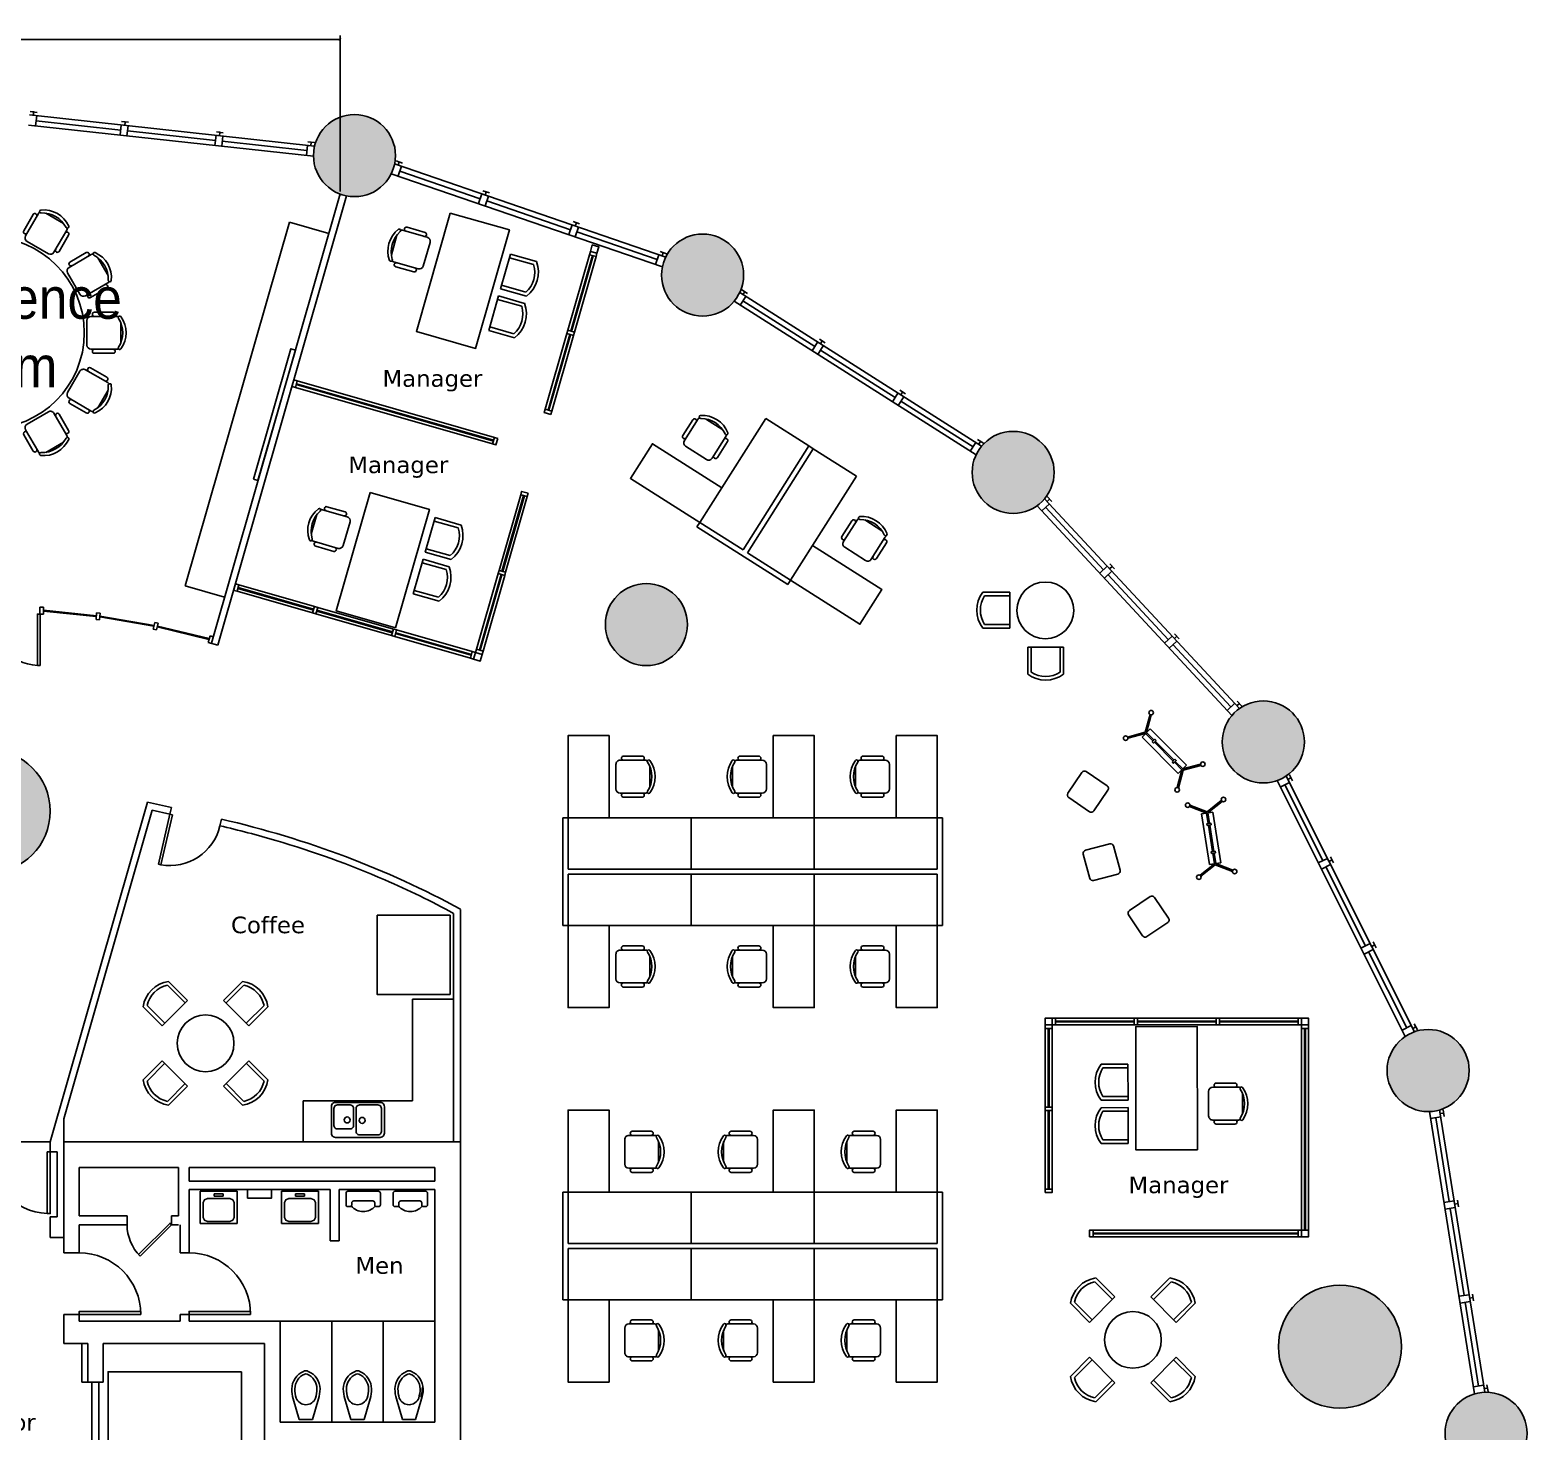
# Model space of a CAD drawing. Header units: inches. Extents: x -900 to 900, y -795 to 821.
# Drawn here: x 24 to 900, y 1 to 821 of the extents above; entities that cross this region are included whole.
import ezdxf
from ezdxf.enums import TextEntityAlignment as Align

# ---------------------------------------------------------------- set-up
doc = ezdxf.new("R2010")
doc.units = ezdxf.units.IN
doc.header["$LTSCALE"] = 48
doc.header["$MEASUREMENT"] = 0
doc.header["$PDMODE"] = 35
doc.layers.get('0').update_dxf_attribs({"linetype": 'CONTINUOUS'})
doc.layers.get('Defpoints').update_dxf_attribs({"linetype": 'CONTINUOUS'})
for name, color, linetype in [('A-door', 3, 'CONTINUOUS'), ('A-door-elev', 44, 'CONTINUOUS'), ('A-eqpt', 181, 'CONTINUOUS'), ('A-flor-patn', 5, 'CONTINUOUS'), ('A-mlwk', 30, 'CONTINUOUS'), ('A-note', 7, 'CONTINUOUS'), ('A-plbg-fixt', 3, 'CONTINUOUS'), ('A-wall', 1, 'CONTINUOUS'), ('A-wall-core', 7, 'CONTINUOUS'), ('A-wall-head', 8, 'CONTINUOUS'), ('A-wall-shel', 9, 'CONTINUOUS'), ('Elevator', 6, 'CONTINUOUS'), ('Equipment', 8, 'CONTINUOUS'), ('Text', 7, 'CONTINUOUS')]:
    doc.layers.add(name, color=color, linetype=linetype)
for name, color, linetype, true_color in [('A-flor-fill', 7, 'CONTINUOUS', 0xe8eafd), ('A-furn', 7, 'CONTINUOUS', 0x007300), ('A-furn-glass', 7, 'CONTINUOUS', 0x009494), ('A-furn-syst', 7, 'CONTINUOUS', 0x850000), ('A-shel-fill', 7, 'CONTINUOUS', 0x949494)]:
    doc.layers.add(name, color=color, linetype=linetype, true_color=true_color)
doc.styles.add('Annotative', font='arial.ttf', dxfattribs={"width": 0.9, "height": 0.125})
doc.styles.get("Standard").update_dxf_attribs({"font": 'verdana.ttf'})
doc.styles.add('Title', font='verdana.ttf')
doc.dimstyles.new('Annotative', dxfattribs={"dimscale": 48, "dimtxt": 0.09375, "dimasz": 0.0625, "dimexe": 0.09375, "dimexo": 0.0625, "dimgap": 0.03125, "dimtad": 1, "dimdec": 4, "dimzin": 15, "dimdsep": 46, "dimlunit": 4, "dimtxsty": 'Standard', "dimblk": 'ARCHTICK', "dimcen": 0.09375, "dimclrd": 256, "dimclre": 256, "dimclrt": 256, "dimadec": 0, "dimazin": 0, "dimtfac": 1, "dimtdec": 4, "dimtix": 1, "dimtmove": 2, "dimatfit": 3, "dimfxl": 1, "dimfrac": 2, "dimtolj": 1, "dimtzin": 0, "dimlwd": -1, "dimlwe": -1, "dimarcsym": 0})

# ---------------------------------------------------------------- blocks, each defined once
blk = doc.blocks.new('OfficeChair')
at = {"color": 0}
for p, q in [((-5.95, 19.8), (5.95, 19.8)), ((-12, 4.4), (-12, 15.4)), ((-9.6, 2.4), (-9.6, 17.4)), ((9.6, 17.4), (9.6, 2.4)), ((12, 4.4), (12, 15.4)), ((7.2, 0), (-7.2, 0))]:
    blk.add_line(p, q, dxfattribs=at)
for centre, radius, start, end in [((-8.93, 19.22), 0.863, 126.1745, 306.1745), ((-7.2, 17.4), 2.4, 153.71643, 180), ((0, 7), 16, 53.8255, 126.1745), ((0, 5.26), 15.71, 57.57575, 122.42425), ((8.93, 19.22), 0.863, 233.8255, 53.8255), ((7.2, 17.4), 2.4, 0, 26.28357), ((-10.8, 15.4), 1.2, 0, 180), ((10.8, 15.4), 1.2, 0, 180), ((-10.8, 4.4), 1.2, 180, 0), ((-7.2, 2.4), 2.4, 180, 270), ((7.2, 2.4), 2.4, 270, 0), ((10.8, 4.4), 1.2, 180, 0)]:
    blk.add_arc(centre, radius, start, end, dxfattribs=at)
blk = doc.blocks.new('CoffeeChair')
at = {"linetype": 'Continuous'}
for p, q in [((-10.5, 0), (-10.5, 15.78)), ((-8.4, 0), (-8.4, 14.68)), ((8.4, 0), (8.4, 14.68)), ((10.5, 0), (10.5, 15.78)), ((10.5, 0), (-10.5, 0))]:
    blk.add_line(p, q, dxfattribs=at)
for radius, start, end in [(17.55, 53.25084, 126.74941), (15.45, 57.06374, 122.93694)]:
    blk.add_arc((0, 1.71), radius, start, end, dxfattribs=at)
blk = doc.blocks.new('Sink')
for points in [[(-13, 20.5), (13, 20.5), (13.65, 20.41), (14.25, 20.17), (14.77, 19.77), (15.17, 19.25), (15.41, 18.65), (15.5, 18), (15.5, 2.5), (15.41, 1.85), (15.17, 1.25), (14.77, 0.73), (14.25, 0.33), (13.65, 0.09), (13, 0), (-13, 0), (-13.65, 0.09), (-14.25, 0.33), (-14.77, 0.73), (-15.17, 1.25), (-15.41, 1.85), (-15.5, 2.5), (-15.5, 18), (-15.41, 18.65), (-15.17, 19.25), (-14.77, 19.77), (-14.25, 20.17), (-13.65, 20.41), (-13, 20.5)], [(-11.75, 19), (-1, 19), (-0.48, 18.93), (0, 18.73), (0.41, 18.41), (0.73, 18), (0.93, 17.52), (1, 17), (1, 3.5), (0.93, 2.98), (0.73, 2.5), (0.41, 2.09), (0, 1.77), (-0.48, 1.57), (-1, 1.5), (-11.75, 1.5), (-12.27, 1.57), (-12.75, 1.77), (-13.16, 2.09), (-13.48, 2.5), (-13.68, 2.98), (-13.75, 3.5), (-13.75, 17), (-13.68, 17.52), (-13.48, 18), (-13.16, 18.41), (-12.75, 18.73), (-12.27, 18.93), (-11.75, 19)], [(4.5, 15.5), (12, 15.5), (12.52, 15.43), (13, 15.23), (13.41, 14.91), (13.73, 14.5), (13.93, 14.02), (14, 13.5), (14, 3.5), (13.93, 2.98), (13.73, 2.5), (13.41, 2.09), (13, 1.77), (12.52, 1.57), (12, 1.5), (4.5, 1.5), (3.98, 1.57), (3.5, 1.77), (3.09, 2.09), (2.77, 2.5), (2.57, 2.98), (2.5, 3.5), (2.5, 13.5), (2.57, 14.02), (2.77, 14.5), (3.09, 14.91), (3.5, 15.23), (3.98, 15.43), (4.5, 15.5)]]:
    blk.add_lwpolyline(points)
for centre in [(-2.5, 10.5), (6.25, 10.25)]:
    blk.add_circle(centre, 1.75)
blk = doc.blocks.new('*U9')
at = {"layer": 'A-furn', "xscale": -1}
blk.add_blockref('OfficeChair', (0, -11.5), dxfattribs=at)
blk = doc.blocks.new('*U10')
at = {"layer": 'A-wall', "color": 0, "linetype": 'ByBlock', "lineweight": -2, "transparency": 16777216}
for p, rotation in [((-34.5, 703.32), 29.99999999999999), ((34.5, 703.32), 329.9999999999999), ((-59.76, 678.07), 59.99999999999999), ((59.76, 678.07), 299.9999999999999), ((-69, 643.57), 90), ((69, 643.57), 270), ((-59.76, 609.07), 120), ((59.76, 609.07), 240), ((-34.5, 583.81), 150), ((34.5, 583.81), 210), ((0, 574.57), 180)]:
    blk.add_blockref('*U9', p, dxfattribs=dict(at, rotation=rotation))
blk.add_blockref('*U9', (0, 712.57), dxfattribs=at)
blk = doc.blocks.new('_ArchTick')
at = {"color": 0, "linetype": 'ByBlock', "const_width": 0.15}
blk.add_lwpolyline([(-0.5, -0.5), (0.5, 0.5)], dxfattribs=at)
blk = doc.blocks.new('*D11')
at = {"layer": 'Defpoints', "color": 0, "transparency": 16777216}
for p in [(205.63, 815.13), (-205.54, 724.73), (205.63, 724.73)]:
    blk.add_point(p, dxfattribs=at)
at = {"layer": 'Text', "transparency": 16777216}
for p, q in [((-205.54, 726.23), (-205.54, 817.38)), ((-205.54, 815.13), (205.63, 815.13)), ((205.63, 726.23), (205.63, 817.38))]:
    blk.add_line(p, q, dxfattribs=at)
at = {"layer": 'Text', "transparency": 16777216, "xscale": 1.5, "yscale": 1.5, "zscale": 1.5, "rotation": 180}
blk.add_blockref('_ArchTick', (-205.54, 815.13), dxfattribs=at)
at = {"layer": 'Text', "transparency": 16777216, "xscale": 1.5, "yscale": 1.5, "zscale": 1.5}
blk.add_blockref('_ArchTick', (205.63, 815.13), dxfattribs=at)
at = {"layer": 'Text', "transparency": 16777216, "insert": (0.04, 817.29), "char_height": 2.25, "attachment_point": 5}
blk.add_mtext('\\A1;34\'-3 3/16"', dxfattribs=at)

msp = doc.modelspace()

# ---------------------------------------------------------------- hatches: boundary and pattern name
at = {"layer": 'A-flor-fill'}
h = msp.add_hatch(color=256, dxfattribs=at)
h.dxf.hatch_style = 1
h.paths.add_polyline_path([(408.81589, 472.95223, 1), (360.81589, 472.95223, 1)])
h.paths.add_polyline_path([(754.53414, 50.68857, 1), (826.53414, 50.68857, 1)])
h.paths.add_polyline_path([(632.86865, -46.02776, 1), (584.86865, -46.02776, 1)])
h.paths.add_polyline_path([(36.04367, 363.7764, 1), (-35.95633, 363.7764, 1)])
h.paths.add_polyline_path([(43.8966, -299.34578, 1), (19.8966, -299.34578, 1)])
h.paths.add_polyline_path([(288.43911, -391.02144, 1), (264.43911, -391.02144, 1)])
h.paths.add_polyline_path([(23.43433, -474.13735, 1), (-48.56567, -474.13735, 1)])
h.paths.add_polyline_path([(-383.42132, -316.34593, 1), (-431.42132, -316.34593, 1)])
h.paths.add_polyline_path([(-449.14585, -269.70519, 1), (-473.14585, -269.70519, 1)])
h.paths.add_polyline_path([(-414.53565, 305.56378, 1), (-438.53565, 305.56378, 1)])
h.paths.add_polyline_path([(-515.72697, 264.20528, 1), (-443.72697, 264.20528, 1)])
at = {"layer": 'A-shel-fill'}
h = msp.add_hatch(color=256, dxfattribs=at)
h.dxf.hatch_style = 1
h.paths.add_polyline_path([(238.05354, 747.16943, 1), (190.05354, 747.16943, 1)])
h.paths.add_polyline_path([(441.6879, 677.29702, 1), (393.6879, 677.29702, 1)])
h.paths.add_polyline_path([(575.36886, 561.93306, 1), (623.36886, 561.93306, 1)])
h.paths.add_polyline_path([(721.72322, 404.30176, 1), (769.72322, 404.30176, 1)])
h.paths.add_polyline_path([(866.13444, 212.17364, 1), (818.13444, 212.17364, 1)])
h.paths.add_polyline_path([(852, 0, 1), (900, 0, 1)])
h.paths.add_polyline_path([(866.13444, -212.17364, 1), (818.13444, -212.17364, 1)])
h.paths.add_polyline_path([(769.72322, -404.30176, 1), (721.72322, -404.30176, 1)])
h.paths.add_polyline_path([(623.36886, -561.93306, 1), (575.36886, -561.93306, 1)])
h.paths.add_polyline_path([(441.6879, -677.29702, 1), (393.6879, -677.29702, 1)])
h.paths.add_polyline_path([(238.05354, -747.16943, 1), (190.05354, -747.16943, 1)])
h.paths.add_polyline_path([(-190.05354, -747.16943, 1), (-238.05354, -747.16943, 1)])
h.paths.add_polyline_path([(-393.6879, -677.29702, 1), (-441.6879, -677.29702, 1)])
h.paths.add_polyline_path([(-575.36886, -561.93306, 1), (-623.36886, -561.93306, 1)])
h.paths.add_polyline_path([(-769.72322, -404.30176, 1), (-721.72322, -404.30176, 1)])
h.paths.add_polyline_path([(-866.13444, -212.17364, 1), (-818.13444, -212.17364, 1)])
h.paths.add_polyline_path([(-900, 0, 1), (-852, 0, 1)])
h.paths.add_polyline_path([(-818.13444, 212.17364, 1), (-866.13444, 212.17364, 1)])
h.paths.add_polyline_path([(-721.72322, 404.30176, 1), (-769.72322, 404.30176, 1)])
h.paths.add_polyline_path([(-623.36886, 561.93306, 1), (-575.36886, 561.93306, 1)])
h.paths.add_polyline_path([(-441.6879, 677.29702, 1), (-393.6879, 677.29702, 1)])
h.paths.add_polyline_path([(-238.05354, 747.16943, 1), (-190.05354, 747.16943, 1)])

# ---------------------------------------------------------------- linework, layer by layer
at = {"layer": 'A-door'}
for points in [[(30.11863, 449.06431), (28.61863, 449.06431), (28.61863, 479.06431), (30.11863, 479.06431)], [(99.3095, 332.77135), (100.77112, 332.43419), (107.51432, 361.66652), (106.05271, 362.00368)], [(36.04367, 164.52698), (34.29367, 164.52698), (34.29367, 128.52698), (36.04367, 128.52698)]]:
    msp.add_lwpolyline(points, close=True, dxfattribs=at)
for points in [[(88.65895, 103.64226), (107.04367, 122.02698), (106.14998, 122.92068), (87.76525, 104.53595), (88.65895, 103.64226)], [(89.04357, 69.52698), (53.04367, 69.52698), (53.04367, 71.27698), (89.04357, 71.27698), (89.04357, 69.52698)], [(153.29357, 69.52698), (117.29367, 69.52698), (117.29367, 71.27698), (153.29357, 71.27698), (153.29357, 69.52698)]]:
    msp.add_lwpolyline(points, dxfattribs=at)
for centre, radius, start, end in [((30.11863, 479.06431), 30.03748, 180, 267.13759477), ((106.05271, 362.00368), 30.03748, 259.8728534, 347.01044817), ((36.04367, 164.52698), 36, 180, 267.21697925), ((107.04367, 122.02698), 25.99992, 180, 225), ((53.04367, 69.52698), 35.9999, 0, 90), ((117.29367, 69.52698), 35.9999, 0, 90)]:
    msp.add_arc(centre, radius, start, end, dxfattribs=at)
at = {"layer": 'A-door-elev'}
for p, q in [((60.45633, 30.02698), (60.45633, -30.02698)), ((64.45633, 30.02698), (64.45633, -30.02698))]:
    msp.add_line(p, q, dxfattribs=at)
at = {"layer": 'A-eqpt'}
msp.add_lwpolyline([(270.01466, 256.59932), (227.32849, 256.59932), (227.32849, 302.98851), (270.01466, 302.98851)], close=True, dxfattribs=at)
at = {"layer": 'A-flor-patn'}
for centre, radius in [((384.81589, 472.95223), 24), ((0.04367, 363.7764), 36), ((790.53414, 50.68857), 36)]:
    msp.add_circle(centre, radius, dxfattribs=at)
at = {"layer": 'A-furn'}
for p, q in [((454.59315, 593.4389), (416.01591, 532.64584)), ((479.92359, 577.36505), (454.59315, 593.4389)), ((479.92359, 577.36505), (454.59315, 593.4389)), ((482.45664, 575.75767), (507.78708, 559.68382)), ((482.45664, 575.75767), (507.78708, 559.68382)), ((507.78708, 559.68382), (469.20984, 498.89076)), ((679.52147, 411.87856), (674.7471, 407.10698)), ((676.67514, 409.95218), (679.4566, 420.32061)), ((677.39953, 409.75786), (680.18099, 420.12628)), ((700.72846, 390.65915), (679.52147, 411.87856)), ((676.67514, 409.95218), (666.30509, 407.17679)), ((676.86904, 409.22768), (666.49899, 406.45229)), ((674.7471, 407.10698), (695.9541, 385.88757)), ((677.39953, 409.75786), (676.86904, 409.22768)), ((676.86904, 409.22768), (681.24899, 404.84517)), ((681.77948, 405.37534), (677.39953, 409.75786)), ((681.96311, 404.13063), (692.98196, 393.10533)), ((693.51245, 393.6355), (682.4936, 404.6608)), ((693.69608, 392.39079), (698.07604, 388.00827)), ((698.60652, 388.53845), (694.22657, 392.92096)), ((698.07604, 388.00827), (695.29457, 377.63985)), ((700.72846, 390.65915), (695.9541, 385.88757)), ((698.80042, 387.81395), (696.01896, 377.44552)), ((698.07604, 388.00827), (698.60652, 388.53845)), ((698.60652, 388.53845), (708.97657, 391.31384)), ((698.80042, 387.81395), (709.17047, 390.58934)), ((712.79287, 363.40636), (721.15141, 370.14249)), ((713.26349, 362.82239), (721.62203, 369.55853)), ((411, 360), (339, 360)), ((411, 360), (483, 360)), ((411, 330), (411, 360)), ((411, 330), (411, 360)), ((483, 360), (555, 360)), ((483, 330), (483, 360)), ((712.52245, 362.70681), (702.50952, 366.57745)), ((712.79287, 363.40636), (702.77994, 367.277)), ((716.22765, 363.28473), (709.55829, 362.24447)), ((709.55829, 362.24447), (714.18165, 332.60287)), ((713.26349, 362.82239), (712.52245, 362.70681)), ((712.52245, 362.70681), (713.47733, 356.58483)), ((714.21837, 356.70041), (713.26349, 362.82239)), ((720.85101, 333.64312), (716.22765, 363.28473)), ((713.63302, 355.58668), (716.03525, 340.18533)), ((716.77629, 340.30091), (714.37406, 355.70226)), ((717.14581, 333.0652), (708.78727, 326.32907)), ((720.85101, 333.64312), (714.18165, 332.60287)), ((716.19093, 339.18718), (717.14581, 333.0652)), ((717.88685, 333.18079), (716.93197, 339.30277)), ((717.14581, 333.0652), (717.88685, 333.18079)), ((717.88685, 333.18079), (727.89979, 329.31015)), ((411, 327), (411, 297)), ((411, 327), (411, 297)), ((483, 327), (483, 297)), ((717.61643, 332.48124), (709.25789, 325.7451)), ((717.61643, 332.48124), (727.62936, 328.6106)), ((411, 297), (339, 297)), ((411, 297), (483, 297)), ((483, 297), (555, 297)), ((411, 141), (339, 141)), ((411, 111), (411, 141)), ((411, 111), (411, 141)), ((411, 141), (483, 141)), ((483, 141), (555, 141)), ((483, 111), (483, 141)), ((411, 108), (411, 78)), ((411, 108), (411, 78)), ((483, 108), (483, 78)), ((411, 78), (339, 78)), ((411, 78), (483, 78)), ((483, 78), (555, 78))]:
    msp.add_line(p, q, dxfattribs=at)
for points in [[(270.07555, 713.58723), (304.68335, 703.67258), (284.85405, 634.45698), (250.24625, 644.37163)], [(428.87499, 552.9102), (388.34628, 578.62836), (375.4872, 558.364), (416.01591, 532.64584)], [(223.25638, 550.16151), (257.86418, 540.24686), (238.03488, 471.03127), (203.42708, 480.94591)], [(482.06892, 519.15511), (522.59763, 493.43695), (509.73855, 473.1726), (469.20984, 498.89076)], [(363, 360), (363, 408), (339, 408), (339, 360)], [(459, 360), (459, 408), (483, 408), (483, 360)], [(531, 360), (531, 408), (555, 408), (555, 360)], [(683.02602, 405.19291), (682.3119, 405.90745), (680.71657, 404.31306), (681.43069, 403.59852)], [(694.04487, 394.16761), (694.75899, 393.45307), (693.16366, 391.85868), (692.44954, 392.57322)], [(715.1178, 355.81827), (714.96211, 356.81642), (712.73359, 356.46882), (712.88927, 355.47067)], [(717.52003, 340.41692), (717.67572, 339.41877), (715.44719, 339.07118), (715.2915, 340.06932)], [(363, 297), (363, 249), (339, 249), (339, 297)], [(459, 297), (459, 249), (483, 249), (483, 297)], [(531, 297), (531, 249), (555, 249), (555, 297)], [(707.12441, 165.84323), (671.12443, 165.80636), (671.05067, 237.80632), (707.05065, 237.8432)], [(363, 141), (363, 189), (339, 189), (339, 141)], [(459, 141), (459, 189), (483, 189), (483, 141)], [(531, 141), (531, 189), (555, 189), (555, 141)], [(363, 78), (363, 30), (339, 30), (339, 78)], [(459, 78), (459, 30), (483, 30), (483, 78)], [(531, 78), (531, 30), (555, 30), (555, 78)]]:
    msp.add_lwpolyline(points, close=True, dxfattribs=at)
at = {"layer": 'A-furn', "flags": 128}
for points in [[(631.86298, 371.75292), (644.01319, 363.5154, 0.414213562), (646.55099, 364.00244), (654.78851, 376.15265, 0.414213562), (654.30147, 378.69044), (642.15126, 386.92796, 0.414213562), (639.61347, 386.44093), (631.37594, 374.29071, 0.414213562)], [(646.45341, 323.23468), (660.62376, 327.06686, 0.414213562), (661.91062, 329.30775), (658.07845, 343.4781, 0.414213562), (655.83756, 344.76496), (641.66721, 340.93279, 0.414213562), (640.38035, 338.69189), (644.21252, 324.52154, 0.414213562)], [(677.6015, 290.47432), (689.78164, 298.66752, 0.414213562), (690.27793, 301.20352), (682.08473, 313.38367, 0.414213562), (679.54873, 313.87995), (667.36858, 305.68675, 0.414213562), (666.8723, 303.15075), (675.06549, 290.9706, 0.414213562)]]:
    msp.add_lwpolyline(points, format="xyb", close=True, dxfattribs=at)
at = {"layer": 'A-furn'}
for centre, radius in [((0, 643.56507), 56), ((680.14655, 421.44522), 1.31939), ((665.18007, 406.4875), 1.31939), ((710.29549, 391.27863), 1.31939), ((695.32901, 376.32091), 1.31939), ((701.46484, 367.38332), 1.31939), ((722.37166, 370.64427), 1.31939), ((708.03764, 325.24332), 1.31939), ((728.94446, 328.50427), 1.31939)]:
    msp.add_circle(centre, radius, dxfattribs=at)
at = {"layer": 'A-furn-glass'}
for p, q in [((340.52661, 644.51328), (353.19532, 688.73435)), ((341.00727, 644.37557), (353.67599, 688.59665)), ((327.30708, 598.36955), (339.97579, 642.59062)), ((327.78774, 598.23184), (340.45646, 642.45292)), ((179.96413, 613.27525), (295.32346, 580.22642)), ((180.10183, 613.75591), (295.46116, 580.70708)), ((312.98592, 548.3805), (300.3172, 504.15943)), ((313.46658, 548.2428), (300.79786, 504.02172)), ((299.76639, 502.23677), (287.09767, 458.01569)), ((300.24705, 502.09907), (287.57833, 457.87799)), ((145.81367, 494.07061), (190.03475, 481.40189)), ((145.95137, 494.55127), (190.17245, 481.88255)), ((63.07087, 478.0798), (32.04367, 481.31955)), ((63.02445, 477.58193), (32.04367, 480.81683)), ((96.72718, 471.95833), (65.01575, 477.39553)), ((96.82855, 472.44824), (65.0623, 477.89485)), ((191.9574, 480.85107), (236.17848, 468.18236)), ((192.09511, 481.33174), (236.31618, 468.66302)), ((98.68568, 471.55306), (128.92805, 464.21465)), ((98.78706, 472.04297), (129.04596, 464.70055)), ((238.10113, 467.63154), (282.32221, 454.96283)), ((238.23884, 468.11221), (282.45991, 455.44349)), ((619.87442, 190.8248), (619.87442, 236.8248)), ((620.37442, 190.8248), (620.37442, 236.8248)), ((670.12442, 241.0748), (624.12442, 241.0748)), ((670.12442, 240.5748), (624.12442, 240.5748)), ((718.12442, 241.0748), (672.12442, 241.0748)), ((718.12442, 240.5748), (672.12442, 240.5748)), ((766.12442, 241.0748), (720.12442, 241.0748)), ((766.12442, 240.5748), (720.12442, 240.5748)), ((769.87442, 118.8248), (769.87442, 236.8248)), ((770.37442, 118.8248), (770.37442, 236.8248)), ((619.87442, 142.8248), (619.87442, 188.8248)), ((620.37442, 142.8248), (620.37442, 188.8248)), ((766.12442, 117.0748), (646.12442, 117.0748)), ((766.12442, 116.5748), (646.12442, 116.5748))]:
    msp.add_line(p, q, dxfattribs=at)
at = {"layer": 'A-furn-syst'}
for p, q in [((351.513, 689.21632), (338.84428, 644.99524)), ((342.68959, 643.89361), (355.35831, 688.11469)), ((338.29347, 643.07258), (325.62475, 598.85151)), ((329.47006, 597.74988), (342.13878, 641.97096)), ((180.58379, 615.43823), (295.94312, 582.38941)), ((294.84149, 578.5441), (179.48216, 611.59292)), ((479.92359, 577.36505), (441.34635, 516.57199)), ((443.8794, 514.96461), (482.45664, 575.75767)), ((482.45664, 575.75767), (479.92359, 577.36505)), ((298.63488, 504.64139), (311.30359, 548.86246)), ((315.1489, 547.76084), (302.48019, 503.53976)), ((414.40853, 530.1128), (416.01591, 532.64584)), ((467.60246, 496.35771), (414.40853, 530.1128)), ((441.34635, 516.57199), (416.01591, 532.64584)), ((469.20984, 498.89076), (443.8794, 514.96461)), ((285.41535, 458.49766), (298.08406, 502.71873)), ((301.92937, 501.61711), (289.26066, 457.39603)), ((145.33171, 492.38828), (189.55279, 479.71956)), ((190.65441, 483.56488), (146.43334, 496.23359)), ((469.20984, 498.89076), (467.60246, 496.35771)), ((192.57707, 483.01406), (236.79814, 470.34535)), ((235.69652, 466.50003), (191.47544, 479.16875)), ((281.84025, 453.2805), (237.61917, 465.94922)), ((238.7208, 469.79453), (282.94188, 457.12581)), ((336, 297), (336, 360)), ((336, 360), (339, 360)), ((339, 330), (339, 360)), ((558, 360), (555, 360)), ((555, 330), (555, 360)), ((558, 297), (558, 360)), ((411, 330), (339, 330)), ((339, 297), (339, 327)), ((339, 327), (411, 327)), ((411, 330), (483, 330)), ((483, 327), (411, 327)), ((483, 330), (555, 330)), ((555, 327), (483, 327)), ((555, 297), (555, 327)), ((339, 297), (336, 297)), ((555, 297), (558, 297)), ((618.12442, 190.8248), (618.12442, 236.8248)), ((622.12442, 236.8248), (622.12442, 190.8248)), ((624.12442, 242.8248), (670.12442, 242.8248)), ((670.12442, 238.8248), (624.12442, 238.8248)), ((672.12442, 242.8248), (718.12442, 242.8248)), ((718.12442, 238.8248), (672.12442, 238.8248)), ((766.12442, 242.8248), (720.12442, 242.8248)), ((720.12442, 238.8248), (766.12442, 238.8248)), ((768.12442, 118.8248), (768.12442, 236.8248)), ((772.12442, 236.8248), (772.12442, 118.8248)), ((618.12442, 142.8248), (618.12442, 188.8248)), ((622.12442, 188.8248), (622.12442, 142.8248)), ((336, 78), (336, 141)), ((336, 141), (339, 141)), ((339, 111), (339, 141)), ((558, 141), (555, 141)), ((555, 111), (555, 141)), ((558, 78), (558, 141)), ((646.12442, 118.8248), (766.12442, 118.8248)), ((766.12442, 114.8248), (646.12442, 114.8248)), ((411, 111), (339, 111)), ((339, 78), (339, 108)), ((339, 108), (411, 108)), ((411, 111), (483, 111)), ((483, 108), (411, 108)), ((483, 111), (555, 111)), ((555, 108), (483, 108)), ((555, 78), (555, 108)), ((339, 78), (336, 78)), ((555, 78), (558, 78))]:
    msp.add_line(p, q, dxfattribs=at)
for points in [[(355.90912, 690.03734), (352.06381, 691.13897), (353.16544, 694.98428), (357.01075, 693.88266)], [(355.35831, 688.11469), (351.513, 689.21632), (352.06381, 691.13897), (355.90912, 690.03734)], [(342.13878, 641.97096), (338.29347, 643.07258), (338.84428, 644.99524), (342.68959, 643.89361)], [(177.55951, 612.14374), (178.66114, 615.98905), (180.58379, 615.43823), (179.48216, 611.59292)], [(328.91925, 595.82722), (325.07394, 596.92885), (325.62475, 598.85151), (329.47006, 597.74988)], [(297.86578, 581.83859), (296.76415, 577.99328), (294.84149, 578.5441), (295.94312, 582.38941)], [(315.69972, 549.68349), (311.85441, 550.78512), (311.30359, 548.86246), (315.1489, 547.76084)], [(302.48019, 503.53976), (298.63488, 504.64139), (298.08406, 502.71873), (301.92937, 501.61711)], [(144.51068, 496.78441), (143.40905, 492.9391), (145.33171, 492.38828), (146.43334, 496.23359)], [(190.65441, 483.56488), (189.55279, 479.71956), (191.47544, 479.16875), (192.57707, 483.01406)], [(236.79814, 470.34535), (235.69652, 466.50003), (237.61917, 465.94922), (238.7208, 469.79453)], [(282.94188, 457.12581), (281.84025, 453.2805), (283.7629, 452.72969), (284.86453, 456.575)], [(288.70984, 455.47337), (284.86453, 456.575), (283.7629, 452.72969), (287.60822, 451.62806)], [(289.26066, 457.39603), (285.41535, 458.49766), (284.86453, 456.575), (288.70984, 455.47337)], [(618.12442, 238.8248), (622.12442, 238.8248), (622.12442, 242.8248), (618.12442, 242.8248)], [(618.12442, 236.8248), (622.12442, 236.8248), (622.12442, 238.8248), (618.12442, 238.8248)], [(624.12442, 238.8248), (624.12442, 242.8248), (622.12442, 242.8248), (622.12442, 238.8248)], [(672.12442, 238.8248), (672.12442, 242.8248), (670.12442, 242.8248), (670.12442, 238.8248)], [(720.12442, 238.8248), (720.12442, 242.8248), (718.12442, 242.8248), (718.12442, 238.8248)], [(768.12442, 238.8248), (768.12442, 242.8248), (766.12442, 242.8248), (766.12442, 238.8248)], [(768.12442, 238.8248), (772.12442, 238.8248), (772.12442, 242.8248), (768.12442, 242.8248)], [(768.12442, 236.8248), (772.12442, 236.8248), (772.12442, 238.8248), (768.12442, 238.8248)], [(618.12442, 188.8248), (622.12442, 188.8248), (622.12442, 190.8248), (618.12442, 190.8248)], [(618.12442, 140.8248), (622.12442, 140.8248), (622.12442, 142.8248), (618.12442, 142.8248)], [(644.12442, 114.8248), (644.12442, 118.8248), (646.12442, 118.8248), (646.12442, 114.8248)], [(768.12442, 118.8248), (768.12442, 114.8248), (766.12442, 114.8248), (766.12442, 118.8248)], [(768.12442, 114.8248), (772.12442, 114.8248), (772.12442, 118.8248), (768.12442, 118.8248)]]:
    msp.add_lwpolyline(points, close=True, dxfattribs=at)
for centre in [(618.18785, 481.22017), (126.93953, 228.09023), (669.42146, 54.68117)]:
    msp.add_circle(centre, 16.60742, dxfattribs=at)
at = {"layer": 'A-mlwk'}
for p, q in [((114.99837, 495.51107), (175.94982, 708.2665)), ((175.94982, 708.2665), (198.98344, 701.63556)), ((138.07024, 488.9013), (114.99837, 495.51107)), ((248.04367, 253.83534), (248.04367, 194.52698)), ((272.04367, 253.83534), (248.04367, 253.83534)), ((248.04367, 194.52698), (184.04367, 194.52698)), ((184.04367, 170.52698), (184.04367, 194.52698))]:
    msp.add_line(p, q, dxfattribs=at)
at = {"layer": 'A-plbg-fixt'}
for p, q in [((123.80285, 122.62696), (123.80285, 141.52698)), ((123.80285, 141.52698), (145.40286, 141.52698)), ((145.40286, 141.52698), (145.40286, 122.62696)), ((171.34364, 122.62696), (171.34364, 141.52698)), ((171.34364, 141.52698), (192.94366, 141.52698)), ((192.94366, 141.52698), (192.94366, 122.62696)), ((209.1313, 140.40931), (209.1313, 133.70325)), ((210.24897, 141.52698), (228.13181, 141.52698)), ((229.24948, 140.40931), (229.24948, 133.70325)), ((236.65219, 140.40931), (236.65219, 133.70325)), ((237.76987, 141.52698), (255.65268, 141.52698)), ((256.77036, 140.40931), (256.77036, 133.70325)), ((125.56756, 126.21261), (125.56756, 134.97661)), ((128.15956, 137.24459), (141.04615, 137.24459)), ((131.95578, 138.78616), (131.95578, 140.1038)), ((131.95578, 140.1038), (137.24993, 140.1038)), ((137.24993, 138.78616), (131.95578, 138.78616)), ((137.24993, 140.1038), (137.24993, 138.78616)), ((143.63815, 134.97661), (143.63815, 126.21261)), ((173.10835, 126.21261), (173.10835, 134.97661)), ((175.70035, 137.24459), (188.58693, 137.24459)), ((179.49657, 140.1038), (184.79072, 140.1038)), ((179.49657, 138.78616), (179.49657, 140.1038)), ((184.79072, 138.78616), (179.49657, 138.78616)), ((184.79072, 140.1038), (184.79072, 138.78616)), ((191.17893, 134.97661), (191.17893, 126.21261)), ((210.24897, 132.58558), (211.36665, 132.58558)), ((212.48433, 134.82093), (212.48433, 133.70325)), ((213.602, 135.9386), (224.77878, 135.9386)), ((225.89646, 134.82093), (225.89646, 133.70325)), ((228.13181, 132.58558), (227.01413, 132.58558)), ((237.76987, 132.58558), (238.88754, 132.58558)), ((240.00522, 134.82093), (240.00522, 133.70325)), ((241.1229, 135.9386), (252.29965, 135.9386)), ((253.41733, 134.82093), (253.41733, 133.70325)), ((255.65268, 132.58558), (254.53501, 132.58558)), ((145.40286, 122.62696), (123.80285, 122.62696)), ((141.04615, 123.9446), (128.15956, 123.9446)), ((192.94366, 122.62696), (171.34364, 122.62696)), ((188.58693, 123.9446), (175.70035, 123.9446)), ((170.54367, 65.52698), (261.04367, 65.52698)), ((200.71034, 65.52698), (200.71034, 6.52698)), ((230.87701, 65.52698), (230.87701, 6.52698)), ((181.76733, 8.18099), (178.25593, 20.11855)), ((189.48669, 8.18099), (192.99808, 20.11855)), ((211.93399, 8.18099), (208.4226, 20.11855)), ((219.65335, 8.18099), (223.16475, 20.11855)), ((242.10066, 8.18099), (238.58927, 20.11855)), ((249.82002, 8.18099), (253.33141, 20.11855)), ((189.48669, 8.18099), (181.76733, 8.18099)), ((219.65335, 8.18099), (211.93399, 8.18099)), ((249.82002, 8.18099), (242.10066, 8.18099))]:
    msp.add_line(p, q, dxfattribs=at)
for points in [[(165.54367, 142.52698), (165.54367, 137.52698), (151.54367, 137.52698), (151.54367, 142.52698)], [(125.56756, 134.9766), (126.32674, 136.58031), (128.15956, 137.24459)], [(141.04615, 137.24459), (142.87898, 136.58031), (143.63815, 134.9766)], [(173.10835, 134.9766), (173.86753, 136.58031), (175.70035, 137.24459)], [(188.58693, 137.24459), (190.41975, 136.58031), (191.17893, 134.9766)], [(128.15956, 123.9446), (126.32674, 124.60889), (125.56756, 126.21261)], [(143.63815, 126.21261), (142.87898, 124.60889), (141.04615, 123.9446)], [(175.70035, 123.9446), (173.86753, 124.60889), (173.10835, 126.21261)], [(191.17893, 126.21261), (190.41975, 124.60889), (188.58693, 123.9446)]]:
    msp.add_lwpolyline(points, dxfattribs=at)
for centre, radius, start, end in [((210.24897, 140.40931), 1.11768, 90, 180), ((228.13181, 140.40931), 1.11768, 0, 90), ((237.76987, 140.40931), 1.11768, 90, 180), ((255.65268, 140.40931), 1.11768, 0, 90), ((210.24897, 133.70325), 1.11768, 180, 270), ((211.36665, 133.70325), 1.11768, 270, 0), ((219.19039, 139.04676), 9.33235, 221.09159851, 318.90838623), ((213.602, 134.82093), 1.11768, 90, 180), ((224.77878, 134.82093), 1.11768, 0, 90), ((227.01413, 133.70325), 1.11768, 180, 270), ((228.13181, 133.70325), 1.11768, 270, 0), ((237.76987, 133.70325), 1.11768, 180, 270), ((238.88754, 133.70325), 1.11768, 270, 0), ((246.71126, 139.04676), 9.33235, 221.09159851, 318.90838623), ((241.1229, 134.82093), 1.11768, 90, 180), ((252.29965, 134.82093), 1.11768, 0, 90), ((254.53501, 133.70325), 1.11768, 180, 270), ((255.65268, 133.70325), 1.11768, 270, 0), ((188.78104, 25.76745), 11.42635, 113.58769226, 178.8417511), ((185.62701, 32.99097), 3.54429, 66.41230774, 113.587677), ((182.47297, 25.76745), 11.42635, 1.1582489, 66.41230774), ((218.9477, 25.76745), 11.42635, 113.58769226, 178.8417511), ((215.79367, 32.99097), 3.54429, 66.41230774, 113.587677), ((212.63964, 25.76745), 11.42635, 1.1582489, 66.41230774), ((249.11437, 25.76745), 11.42635, 113.58769226, 178.8417511), ((245.96034, 32.99097), 3.54429, 66.41230774, 113.587677), ((242.80631, 25.76745), 11.42635, 1.1582489, 66.41230774), ((188.78104, 25.76746), 9.65422, 113.58769226, 178.8417511), ((185.62701, 32.99097), 1.77214, 66.41230774, 113.587677), ((182.47297, 25.76746), 9.65422, 1.1582489, 66.41230774), ((218.9477, 25.76746), 9.65422, 113.58769226, 178.8417511), ((215.79367, 32.99097), 1.77214, 66.41230774, 113.587677), ((212.63964, 25.76746), 9.65422, 1.1582489, 66.41230774), ((249.11437, 25.76746), 9.65422, 113.58769226, 178.8417511), ((245.96034, 32.99097), 1.77214, 66.41230774, 113.587677), ((242.80631, 25.76746), 9.65422, 1.1582489, 66.41230774), ((231.60718, 27.47926), 22.20027, 343.60897827, 359.00671387), ((199.55394, 26.38327), 22.20027, 180.99328613, 196.39102173), ((199.55395, 26.38327), 20.42812, 180.99328613, 196.39102173), ((185.627, 22.82519), 6.08511, 201.26095581, 338.73904419), ((171.70006, 26.38327), 20.42812, 343.60897827, 359.00671387), ((171.70007, 26.38327), 22.20027, 343.60897827, 359.00671387), ((229.7206, 26.38327), 22.20027, 180.99328613, 196.39102173), ((229.72061, 26.38327), 20.42812, 180.99328613, 196.39102173), ((215.79367, 22.82519), 6.08512, 201.26095581, 338.73904419), ((201.86673, 26.38327), 20.42812, 343.60897827, 359.00671387), ((201.86674, 26.38327), 22.20027, 343.60897827, 359.00671387), ((259.88727, 26.38327), 22.20027, 180.99328613, 196.39102173), ((259.88728, 26.38327), 20.42812, 180.99328613, 196.39102173), ((245.96035, 22.82519), 6.08511, 201.26095581, 338.73904419), ((232.0334, 26.38327), 20.42812, 343.60897827, 359.00671387), ((232.03341, 26.38327), 22.20027, 343.60897827, 359.00671387)]:
    msp.add_arc(centre, radius, start, end, dxfattribs=at)
at = {"layer": 'A-wall'}
for p, q in [((130.35885, 461.98413), (205.63145, 724.72862)), ((134.20416, 460.8825), (209.47676, 723.627)), ((30.04367, 479.06431), (30.04367, 483.07206)), ((32.04367, 483.07206), (30.04367, 483.07206)), ((30.04367, 479.05884), (30.04367, 483.06664)), ((32.04367, 479.06431), (32.04367, 483.07206)), ((32.04367, 479.06431), (30.04367, 479.06431)), ((62.86184, 475.8379), (63.23349, 479.82383)), ((64.8532, 475.65222), (62.86184, 475.8379)), ((65.22485, 479.63815), (63.23349, 479.82383)), ((64.8532, 475.65222), (65.22485, 479.63815)), ((96.37259, 470.24478), (97.18313, 474.16179)), ((99.14164, 473.75653), (97.18313, 474.16179)), ((98.3311, 469.83951), (99.14164, 473.75653)), ((96.37259, 470.24478), (98.3311, 469.83951)), ((128.43619, 462.53494), (129.53782, 466.38025)), ((131.46048, 465.82944), (129.53782, 466.38025)), ((134.20416, 460.8825), (128.43619, 462.53494)), ((36.04367, 170.52698), (92.94168, 369.13362)), ((106.95191, 365.9018), (92.94168, 369.13362)), ((44.04367, 183.9276), (95.7414, 364.38226)), ((106.05271, 362.00368), (95.7414, 364.38226)), ((106.95191, 365.9018), (106.05271, 362.00368)), ((136.18424, 359.1586), (135.28504, 355.26048)), ((272.04367, 170.52698), (272.04367, 304.0759)), ((276.04367, 170.52698), (276.04367, 306.40329)), ((44.04367, 170.52698), (44.04367, 183.9276)), ((36.04367, 170.52698), (36.04367, 164.52698)), ((36.04367, 164.52698), (40.04367, 164.52698)), ((40.04367, 126.52698), (40.04367, 164.52698)), ((36.04367, 126.52698), (40.04367, 126.52698)), ((36.04367, 126.52698), (36.04367, 114.52698)), ((44.04367, 114.52698), (36.04367, 114.52698)), ((54.54367, 30.02698), (54.54367, 52.52698)), ((58.04367, 30.02698), (54.54367, 30.02698))]:
    msp.add_line(p, q, dxfattribs=at)
at = {"layer": 'A-wall', "extrusion": (0, 0, -1)}
msp.add_ellipse((0.08734, 0.03688), major_axis=(480, 0), ratio=0.780187719, start_param=11.283052882, end_param=11.608067233, dxfattribs=at)
at = {"layer": 'A-wall'}
msp.add_open_spline([(135.28504, 355.26048), (146.30696, 352.71799), (157.21023, 349.86501), (189.94939, 340.2563), (211.31567, 332.53558), (245.64279, 317.63792), (259.06929, 311.10807), (272.04367, 304.0759)], degree=3, knots=[11.2830530337, 11.2830530337, 11.2830530337, 11.2830530337, 11.3553813486, 11.3553813486, 11.5032143192, 11.5032143192, 11.6027456168, 11.6027456168, 11.6027456168, 11.6027456168], dxfattribs=at)
at = {"layer": 'A-wall-core'}
for p, q in [((276.04367, 170.52698), (44.04367, 170.52698)), ((44.04367, 170.52698), (44.04367, 105.52698)), ((275.95633, -170.52698), (276.04367, 170.52698)), ((111.04367, 155.52698), (53.04367, 155.52698)), ((53.04367, 155.52698), (53.04367, 127.27698)), ((111.04367, 155.52698), (111.04367, 127.27698)), ((261.04367, 155.52698), (117.29367, 155.52698)), ((117.29367, 147.52698), (117.29367, 155.52698)), ((261.04367, 155.52698), (261.04367, 147.52698)), ((261.04367, 151.87297), (261.04367, 147.52698)), ((117.29367, 147.52698), (261.04367, 147.52698)), ((117.29367, 105.52688), (117.29367, 142.52698)), ((199.79367, 142.52698), (117.29367, 142.52698)), ((199.79367, 112.52698), (199.79367, 142.52698)), ((205.04367, 142.52698), (261.04367, 142.52698)), ((205.04367, 112.52698), (205.04367, 142.52698)), ((261.04367, 142.52698), (261.04367, 6.52698)), ((261.04367, 102.52688), (261.04367, 142.52698)), ((53.04367, 127.27698), (81.04367, 127.27698)), ((81.04367, 122.02698), (81.04367, 127.27698)), ((107.04367, 122.02698), (107.04367, 127.27698)), ((107.04367, 127.27698), (111.04367, 127.27698)), ((53.04367, 122.02698), (53.04367, 105.52698)), ((53.04367, 122.02698), (81.04367, 122.02698)), ((107.04367, 122.02698), (111.04367, 122.02698)), ((112.04367, 105.52688), (112.04367, 122.02698)), ((53.04367, 105.52698), (44.04367, 105.52698)), ((117.29367, 105.52688), (112.04367, 105.52688)), ((199.79367, 112.52698), (205.04367, 112.52698)), ((43.95633, 69.52698), (43.95633, 52.52698)), ((53.04367, 69.52698), (43.95633, 69.52698)), ((53.04367, 69.52698), (53.04367, 65.52698)), ((112.04367, 65.52698), (53.04367, 65.52698)), ((117.04367, 69.52698), (112.04367, 69.52698)), ((112.04367, 65.52698), (112.04367, 69.52698)), ((117.29367, 65.52698), (117.29367, 69.52698)), ((170.54367, 65.52698), (117.29367, 65.52698)), ((170.54367, 65.52698), (170.54367, 6.52698)), ((58.04367, 52.52698), (43.95633, 52.52698)), ((58.04367, 52.52698), (58.04367, 30.02698)), ((161.45633, 52.52698), (67.04367, 52.52698)), ((67.04367, 52.52698), (67.04367, 30.02698)), ((161.45633, -52.52698), (161.45633, 52.52698)), ((67.04367, 30.02698), (58.04367, 30.02698)), ((261.04367, 6.52698), (170.54367, 6.52698))]:
    msp.add_line(p, q, dxfattribs=at)
at = {"layer": 'A-wall-head'}
msp.add_line((-35.95633, 170.52698), (36.04367, 170.52698), dxfattribs=at)
at = {"layer": 'A-wall-shel'}
for p, q in [((23.99668, 770.92627), (190.70772, 752.73473)), ((26.38896, 772.6771), (24.40076, 772.89405)), ((24.40076, 772.89405), (28.37715, 772.46014)), ((26.172, 770.6889), (26.38896, 772.6771)), ((23.34582, 764.96167), (190.05686, 746.77014)), ((28.1602, 770.47194), (27.50934, 764.50735)), ((27.83477, 767.48965), (77.31577, 762.09027)), ((76.99035, 759.10798), (77.6412, 765.07257)), ((79.84635, 766.84382), (77.85816, 767.06077)), ((77.85816, 767.06077), (81.83455, 766.62686)), ((79.6294, 764.85562), (79.84635, 766.84382)), ((80.96674, 758.67407), (81.6176, 764.63866)), ((81.29217, 761.65637), (132.76137, 756.04004)), ((132.43594, 753.05774), (133.0868, 759.02234)), ((135.29195, 760.79358), (133.30375, 761.01054)), ((133.30375, 761.01054), (137.28015, 760.57663)), ((135.075, 758.80539), (135.29195, 760.79358)), ((136.41234, 752.62384), (137.06319, 758.58843)), ((136.73777, 755.60614), (186.21877, 750.20676)), ((185.89334, 747.22446), (186.54419, 753.18906)), ((188.74935, 754.9603), (186.76115, 755.17726)), ((186.76115, 755.17726), (190.73754, 754.74335)), ((188.53239, 752.97211), (188.74935, 754.9603)), ((235.60266, 736.60366), (394.19147, 682.18758)), ((237.54997, 742.27886), (396.13879, 687.86279)), ((238.37713, 744.1095), (242.1606, 742.81129)), ((239.56418, 735.24435), (241.51149, 740.91956)), ((239.61976, 741.56866), (240.26886, 743.4604)), ((240.53783, 738.08195), (287.60687, 721.93131)), ((286.63321, 719.09371), (288.58052, 724.76891)), ((289.22963, 726.66065), (293.0131, 725.36244)), ((290.41668, 717.7955), (292.36399, 723.4707)), ((290.47226, 724.11981), (291.12136, 726.01154)), ((291.39034, 720.6331), (340.35111, 703.83335)), ((339.37745, 700.99574), (341.32476, 706.67095)), ((341.97387, 708.56269), (345.75734, 707.26447)), ((343.16092, 699.69753), (345.10823, 705.37274)), ((343.2165, 706.02184), (343.8656, 707.91358)), ((344.13458, 702.53514), (391.20361, 686.38449)), ((390.22995, 683.54689), (392.17727, 689.22209)), ((392.82637, 691.11383), (396.60984, 689.81562)), ((394.069, 688.57299), (394.71811, 690.46472)), ((439.39768, 667.06543), (580.87535, 577.22979)), ((440.62868, 668.6529), (444.00544, 666.50872)), ((441.24497, 665.89243), (442.31706, 667.58081)), ((436.18142, 662.00029), (577.65909, 572.16465)), ((439.71708, 659.7552), (442.93335, 664.82034)), ((441.32522, 662.28777), (483.31336, 635.6261)), ((485.99358, 639.84705), (489.37034, 637.70287)), ((481.70523, 633.09353), (484.9215, 638.15867)), ((485.08199, 630.94935), (488.29825, 636.01449)), ((486.60987, 637.08658), (487.68196, 638.77496)), ((486.69012, 633.48192), (530.36665, 605.74816)), ((528.75851, 603.21559), (531.97478, 608.28073)), ((532.13527, 601.07141), (535.35154, 606.13655)), ((533.04687, 609.96911), (536.42363, 607.82493)), ((533.66316, 607.20864), (534.73525, 608.89702)), ((533.74341, 603.60398), (575.89046, 576.8414)), ((574.28233, 574.30883), (577.49859, 579.37397)), ((578.57068, 581.06235), (581.94744, 578.91817)), ((579.18697, 578.30188), (580.25906, 579.99026)), ((616.22176, 539.37248), (620.61877, 543.45492)), ((617.76906, 546.52421), (731.72002, 423.79305)), ((619.25795, 544.92059), (620.72362, 546.2814)), ((619.36281, 547.74707), (622.08444, 544.81574)), ((613.37206, 542.44176), (727.32302, 419.71061)), ((618.42027, 541.4137), (652.23609, 504.99229)), ((655.90026, 508.39432), (658.62189, 505.46298)), ((650.03759, 502.95106), (654.43459, 507.03351)), ((652.75922, 500.01973), (657.15622, 504.10217)), ((654.95772, 502.06095), (690.13436, 464.17387)), ((655.79541, 505.56784), (657.26108, 506.92865)), ((687.93586, 462.13264), (692.33286, 466.21509)), ((693.69368, 464.74942), (695.15934, 466.11023)), ((693.79853, 467.5759), (696.52016, 464.64457)), ((690.65749, 459.20131), (695.05449, 463.28375)), ((692.85599, 461.24253), (726.67181, 424.82111)), ((724.47331, 422.77989), (728.87032, 426.86234)), ((730.23113, 425.39667), (731.6968, 426.75748)), ((730.33598, 428.22315), (733.05761, 425.29181)), ((753.72157, 381.67376), (828.7734, 232.11061)), ((755.60002, 377.93039), (760.9627, 380.62142)), ((758.28136, 379.27591), (780.55132, 334.89637)), ((759.08425, 384.36479), (834.13609, 234.80164)), ((760.06569, 382.40899), (761.85325, 383.306)), ((760.95624, 385.09356), (762.75026, 381.51844)), ((777.86998, 333.55085), (783.23266, 336.24189)), ((784.12967, 334.45432), (785.91723, 335.35133)), ((785.02022, 337.1389), (786.81424, 333.56377)), ((779.664, 329.97573), (785.02668, 332.66676)), ((782.34534, 331.32125), (805.51232, 285.15415)), ((802.83097, 283.80863), (808.19366, 286.49966)), ((804.625, 280.23351), (809.98768, 282.92454)), ((807.30634, 281.57903), (829.5763, 237.19949)), ((809.09067, 284.7121), (810.87823, 285.60911)), ((809.98122, 287.39667), (811.77524, 283.82155)), ((826.89496, 235.85397), (832.25764, 238.545)), ((833.15465, 236.75744), (834.94221, 237.65445)), ((834.0452, 239.44201), (835.83922, 235.86689)), ((842.92509, 188.18667), (869.28435, 23.04127)), ((843.58523, 184.05078), (849.51023, 184.99649)), ((846.54773, 184.52363), (854.36867, 135.52409)), ((848.85009, 189.13237), (875.20935, 23.98697)), ((849.19499, 186.97149), (851.17, 187.28672)), ((850.85476, 189.26172), (851.48523, 185.31172)), ((851.40617, 135.05124), (857.33117, 135.99694)), ((852.03663, 131.10124), (857.96164, 132.04694)), ((854.99914, 131.57409), (863.13531, 80.59955)), ((857.6464, 134.02194), (859.6214, 134.33718)), ((859.30617, 136.31218), (859.93664, 132.36218)), ((860.17281, 80.1267), (866.09781, 81.0724)), ((866.41304, 79.0974), (868.38804, 79.41264)), ((868.07281, 81.38764), (868.70328, 77.43764)), ((860.80328, 76.1767), (866.72828, 77.1224)), ((863.76578, 76.64955), (871.58671, 27.65001)), ((868.62421, 27.17716), (874.54922, 28.12286)), ((874.86445, 26.14786), (876.83945, 26.46309)), ((876.52422, 28.43809), (877.15468, 24.48809))]:
    msp.add_line(p, q, dxfattribs=at)
for centre in [(214.05354, 747.16943), (417.6879, 677.29702), (599.36886, 561.93306), (745.72322, 404.30176), (842.13444, 212.17364), (876, 0), (876, 0)]:
    msp.add_circle(centre, 24, dxfattribs=at)
at = {"layer": 'Elevator'}
msp.add_lwpolyline([(147.95633, 36), (69.95633, 36), (69.95633, -36), (147.95633, -36), (147.95633, 36)], dxfattribs=at)
at = {"layer": 'Equipment'}
msp.add_lwpolyline([(154.92743, 557.89883), (157.56623, 557.13917), (179.5257, 633.41887), (176.8869, 634.17853)], close=True, dxfattribs=at)

# ---------------------------------------------------------------- block references
at = {"layer": 'A-furn'}
for name, p, rotation in [('OfficeChair', (256.28497, 689.50805), 74.0137364252801), ('OfficeChair', (209.4658, 526.08233), 74.01373642528083), ('OfficeChair', (506.9358, 514.24799), 327.6021574854453), ('CoffeeChair', (618.37774, 459.72534, 1.96876), 179.9996313227416), ('OfficeChair', (455, 384), 90.00000000000001), ('OfficeChair', (527, 384), 90.00000000000001), ('OfficeChair', (455, 273), 90.00000000000001), ('OfficeChair', (527, 273), 90.00000000000001), ('CoffeeChair', (109.04112, 245.7201, 1.96876), 44.9996313227416), ('CoffeeChair', (144.83793, 210.46037, 1.96876), 224.9996313227415), ('OfficeChair', (713.72249, 192.79601), 270.0586940214229), ('OfficeChair', (449.81977, 164.62552), 90.00000000000001), ('OfficeChair', (521.81977, 164.62552), 90.00000000000001), ('CoffeeChair', (651.52305, 72.31104, 1.96876), 44.9996313227416), ('OfficeChair', (372.18023, 54.37448), 270), ('CoffeeChair', (687.31986, 37.05131, 1.96876), 224.9996313227415)]:
    msp.add_blockref(name, p, dxfattribs=dict(at, rotation=rotation))
at = {"layer": 'A-furn', "xscale": -1}
for name, p, rotation in [('CoffeeChair', (302.43693, 679.4084), 254.0137364252802), ('CoffeeChair', (295.45406, 655.03418), 254.0137364252802), ('OfficeChair', (413.84555, 573.31994), 327.6021574854453), ('CoffeeChair', (258.31287, 525.39018), 254.0137364252807), ('CoffeeChair', (251.33, 501.01597), 254.0137364252807), ('CoffeeChair', (597.35896, 481.41005, 1.96876), 90.00036867725848), ('OfficeChair', (367, 384), 270), ('OfficeChair', (367, 273), 270), ('CoffeeChair', (144.83793, 245.7201, 1.96876), 315.0003686772585), ('CoffeeChair', (109.04112, 210.46037, 1.96876), 135.0003686772584), ('CoffeeChair', (666.56098, 205.31501), 90.05869402142295), ('CoffeeChair', (666.58695, 179.96028), 90.05869402142295), ('OfficeChair', (372.18023, 164.62552), 270), ('CoffeeChair', (687.31986, 72.31104, 1.96876), 315.0003686772585), ('OfficeChair', (449.81977, 54.37448), 90), ('OfficeChair', (521.81977, 54.37448), 90), ('CoffeeChair', (651.52305, 37.05131, 1.96876), 135.0003686772584)]:
    msp.add_blockref(name, p, dxfattribs=dict(at, rotation=rotation))
at = {"layer": 'A-plbg-fixt', "rotation": 180.0000000000003}
msp.add_blockref('Sink', (216.04367, 193.52698), dxfattribs=at)
at = {"layer": 'A-wall'}
msp.add_blockref('*U10', (0, 0), dxfattribs=at)

# ---------------------------------------------------------------- texts
at = {"layer": 'A-note', "style": 'Title'}
for s, p in [('Manager', (259.65743, 615.47453)), ('Manager', (239.68381, 564.96531)), ('Coffee', (163.45467, 297.42442)), ('Manager', (696.10056, 143.90975)), ('Men', (228.67239, 98.07912)), ('Elevator', (-0.04367, 6.57786))]:
    msp.add_text(s, height=9.72, dxfattribs=at).set_placement(p, align=Align.MIDDLE)
at = {"layer": 'Text', "insert": (0, 643.56507), "char_height": 24, "width": 73.9137043, "attachment_point": 5, "style": 'Annotative'}
msp.add_mtext('Conference\\PRoom', dxfattribs=at)

# ---------------------------------------------------------------- dimensions: what is measured, and where the dimension line sits
at = {"layer": 'Text'}
dim = msp.add_linear_dim(base=(205.63145, 815.13232), p1=(-205.54411, 724.72862), p2=(205.63145, 724.72862), dimstyle='Annotative', dxfattribs=at)
dim.commit()
dim.dimension.update_dxf_attribs({"geometry": '*D11', "text_midpoint": (0.04367, 817.28762)})

doc.saveas('drawing.dxf')
